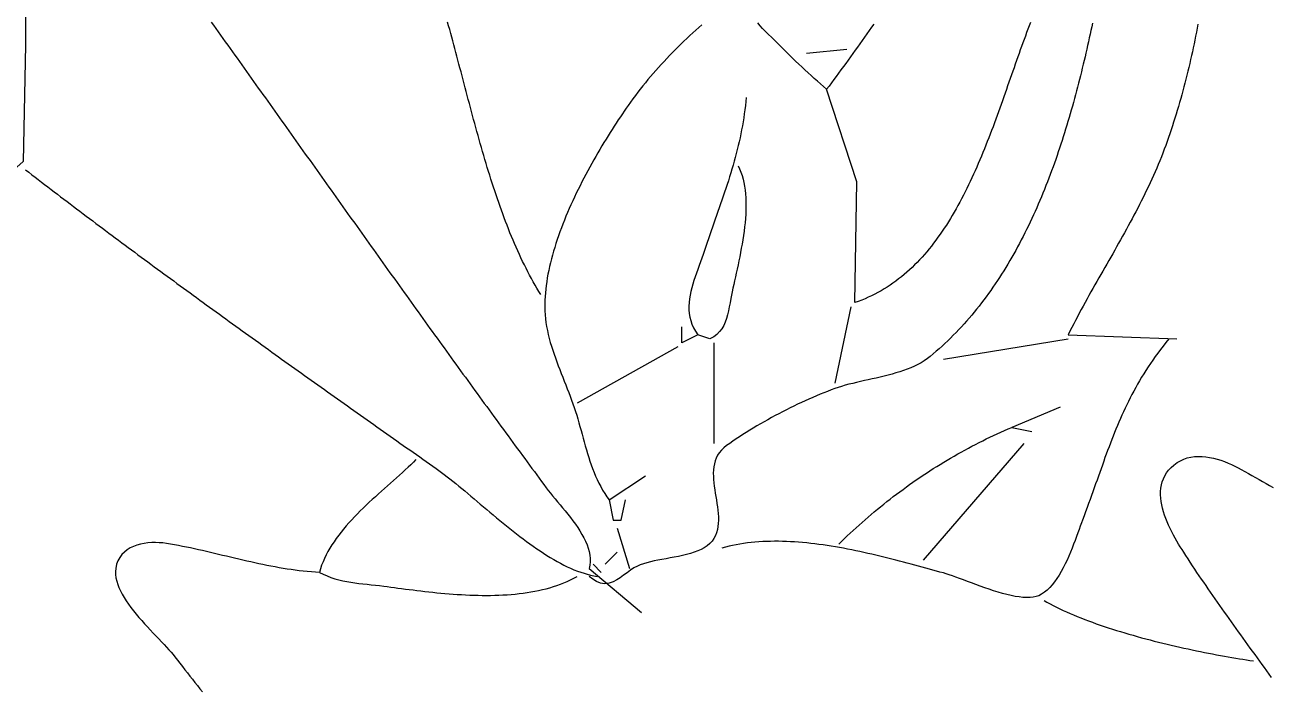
# Model space of a CAD drawing. Header units: millimetres. Extents: x 60 to 2307, y 40 to 1509.
# Drawn here: x 1183.9 to 1493.2, y 1017.8 to 1183 of the extents above; entities that cross this region are included whole.
import ezdxf

# ---------------------------------------------------------------- set-up
doc = ezdxf.new("R2010")
doc.units = ezdxf.units.MM
doc.layers.add('0_0_0', color=3, linetype='Continuous')

msp = doc.modelspace()

# ---------------------------------------------------------------- linework, layer by layer
at = {"layer": '0_0_0'}
for points in [[(1184, 1244), (1184, 1178), (1183.3965, 1149.0903), (1172, 1139), (1146, 1120.1157), (1044, 1046)], [(1230.1209, 1183.7135), (1230.7066, 1182.8945), (1231.2923, 1182.0754), (1231.8779, 1181.2562), (1232.4634, 1180.437), (1233.0489, 1179.6177), (1233.6342, 1178.7984), (1234.2195, 1177.979), (1234.8048, 1177.1596), (1235.3899, 1176.3401), (1235.975, 1175.5206), (1236.56, 1174.701), (1237.145, 1173.8814), (1237.7299, 1173.0617), (1238.3147, 1172.242), (1238.8995, 1171.4223), (1239.4842, 1170.6025), (1240.0689, 1169.7827), (1240.6535, 1168.9629), (1241.2381, 1168.1431), (1241.8226, 1167.3232), (1242.407, 1166.5033), (1242.9915, 1165.6834), (1243.5758, 1164.8635), (1244.1602, 1164.0436), (1244.7445, 1163.2236), (1245.3287, 1162.4037), (1245.913, 1161.5837), (1246.4972, 1160.7638), (1247.0813, 1159.9438), (1247.6654, 1159.1239), (1248.2496, 1158.3039), (1248.8336, 1157.484), (1249.4177, 1156.6641), (1250.0017, 1155.8441), (1250.5857, 1155.0242), (1251.1697, 1154.2044), (1251.7537, 1153.3845), (1252.3376, 1152.5647), (1252.9216, 1151.7448), (1253.5055, 1150.925), (1254.0894, 1150.1053), (1254.6733, 1149.2855), (1255.2573, 1148.4658), (1255.8412, 1147.6462), (1256.4251, 1146.8266), (1257.009, 1146.007), (1257.5929, 1145.1874), (1258.1768, 1144.3679), (1258.7607, 1143.5485), (1259.3446, 1142.7291), (1259.9285, 1141.9098), (1260.5125, 1141.0905), (1261.0964, 1140.2713), (1261.6804, 1139.4521), (1262.2644, 1138.633), (1262.8484, 1137.814), (1263.4324, 1136.995), (1264.0165, 1136.1761), (1264.6005, 1135.3573), (1265.1846, 1134.5385), (1265.7688, 1133.7199), (1266.3529, 1132.9013), (1266.9371, 1132.0828), (1267.5213, 1131.2644), (1268.1056, 1130.446), (1268.6899, 1129.6278), (1269.2742, 1128.8096), (1269.8586, 1127.9916), (1270.443, 1127.1736), (1271.0275, 1126.3558), (1271.612, 1125.538), (1272.1965, 1124.7204), (1272.7811, 1123.9028), (1273.3658, 1123.0854), (1273.9505, 1122.2681), (1274.5353, 1121.4509), (1275.1201, 1120.6338), (1275.705, 1119.8168), (1276.29, 1119), (1276.8726, 1118.1866), (1277.4555, 1117.3732), (1278.0385, 1116.56), (1278.6217, 1115.7469), (1279.2051, 1114.9339), (1279.7887, 1114.1209), (1280.3724, 1113.3081), (1280.9564, 1112.4954), (1281.5405, 1111.6827), (1282.1248, 1110.8702), (1282.7093, 1110.0578), (1283.2939, 1109.2454), (1283.8788, 1108.4332), (1284.4638, 1107.6211), (1285.0491, 1106.8091), (1285.6345, 1105.9972), (1286.2201, 1105.1855), (1286.8059, 1104.3738), (1287.3919, 1103.5623), (1287.978, 1102.7509), (1288.5644, 1101.9396), (1289.151, 1101.1284), (1289.7377, 1100.3174), (1290.3246, 1099.5065), (1290.9118, 1098.6957), (1291.4991, 1097.8851), (1292.0866, 1097.0745), (1292.6743, 1096.2642), (1293.2622, 1095.4539), (1293.8503, 1094.6438), (1294.4386, 1093.8339), (1295.0271, 1093.024), (1295.6158, 1092.2144), (1296.2047, 1091.4048), (1296.7938, 1090.5954), (1297.3831, 1089.7862), (1297.9725, 1088.9771), (1298.5622, 1088.1682), (1299.1521, 1087.3594), (1299.7422, 1086.5508), (1300.3325, 1085.7423), (1300.923, 1084.934), (1301.5136, 1084.1259), (1302.1045, 1083.3179), (1302.6956, 1082.5101), (1303.2869, 1081.7025), (1303.8785, 1080.895), (1304.4702, 1080.0877), (1305.0621, 1079.2806), (1305.6542, 1078.4736), (1306.2465, 1077.6668), (1306.8391, 1076.8603), (1307.4318, 1076.0538), (1308.0248, 1075.2476), (1308.618, 1074.4415), (1309.2114, 1073.6357), (1309.8049, 1072.83), (1310.3987, 1072.0245), (1310.9928, 1071.2192), (1311.587, 1070.4141), (1312.1814, 1069.6092), (1312.7761, 1068.8045), (1313.371, 1068), (1313.8574, 1067.3593), (1314.3848, 1066.693), (1314.947, 1066.0027), (1315.5381, 1065.29), (1316.1522, 1064.5565), (1316.7831, 1063.8039), (1317.425, 1063.0336), (1318.0717, 1062.2475), (1318.7173, 1061.4469), (1319.3558, 1060.6337), (1319.9812, 1059.8093), (1320.5875, 1058.9754), (1321.1687, 1058.1335), (1321.7187, 1057.2854), (1322.2317, 1056.4325), (1322.7015, 1055.5766), (1323.1223, 1054.7192), (1323.4879, 1053.862), (1323.7924, 1053.0064), (1324.0298, 1052.1543), (1324.1941, 1051.307), (1324.2792, 1050.4664), (1324.2792, 1049.6339), (1324.1882, 1048.8112), (1324, 1048), (1337, 1037)], [(1312, 1116), (1311.5181, 1116.7865), (1311.0436, 1117.5822), (1310.5763, 1118.3867), (1310.116, 1119.1999), (1309.6627, 1120.0216), (1309.2163, 1120.8516), (1308.7766, 1121.6897), (1308.3434, 1122.5356), (1307.9168, 1123.3893), (1307.4965, 1124.2503), (1307.0824, 1125.1187), (1306.6745, 1125.994), (1306.2725, 1126.8763), (1305.8765, 1127.7651), (1305.4861, 1128.6604), (1305.1015, 1129.562), (1304.7223, 1130.4696), (1304.3485, 1131.383), (1303.98, 1132.302), (1303.6167, 1133.2264), (1303.2584, 1134.1561), (1302.905, 1135.0907), (1302.5563, 1136.0302), (1302.2124, 1136.9743), (1301.873, 1137.9227), (1301.5381, 1138.8754), (1301.2075, 1139.832), (1300.881, 1140.7925), (1300.5586, 1141.7565), (1300.2402, 1142.7238), (1299.9256, 1143.6944), (1299.6148, 1144.6679), (1299.3075, 1145.6441), (1299.0037, 1146.623), (1298.7032, 1147.6041), (1298.406, 1148.5875), (1298.1119, 1149.5727), (1297.8207, 1150.5597), (1297.5325, 1151.5482), (1297.2469, 1152.5381), (1296.9641, 1153.5291), (1296.6837, 1154.521), (1296.4057, 1155.5136), (1296.13, 1156.5068), (1295.8564, 1157.5002), (1295.5849, 1158.4937), (1295.3152, 1159.4872), (1295.0474, 1160.4803), (1294.7812, 1161.4729), (1294.5165, 1162.4648), (1294.2533, 1163.4558), (1293.9914, 1164.4457), (1293.7307, 1165.4342), (1293.4711, 1166.4212), (1293.2123, 1167.4065), (1292.9545, 1168.3898), (1292.6973, 1169.371), (1292.4407, 1170.3498), (1292.1846, 1171.326), (1291.9288, 1172.2996), (1291.6732, 1173.2701), (1291.4178, 1174.2375), (1291.1623, 1175.2015), (1290.9067, 1176.1619), (1290.6508, 1177.1185), (1290.3946, 1178.0712), (1290.1378, 1179.0197), (1289.8805, 1179.9637), (1289.6224, 1180.9032), (1289.3634, 1181.8379), (1289.1035, 1182.7675), (1288.8425, 1183.692)], [(1352, 1183.0494), (1351.2467, 1182.3804), (1350.498, 1181.7063), (1349.754, 1181.0272), (1349.015, 1180.3428), (1348.281, 1179.6532), (1347.5521, 1178.9583), (1346.8286, 1178.2579), (1346.1107, 1177.5521), (1345.3984, 1176.8407), (1344.6919, 1176.1236), (1343.9914, 1175.4009), (1343.297, 1174.6723), (1342.6088, 1173.9379), (1341.9272, 1173.1976), (1341.2521, 1172.4513), (1340.5837, 1171.6989), (1339.9223, 1170.9403), (1339.2679, 1170.1755), (1338.6207, 1169.4044), (1337.9809, 1168.6269), (1337.3486, 1167.843), (1336.724, 1167.0526), (1336.1072, 1166.2555), (1335.4984, 1165.4518), (1334.8977, 1164.6414), (1334.3054, 1163.8241), (1333.7215, 1163), (1333.238, 1162.3059), (1332.7495, 1161.5968), (1332.2563, 1160.8731), (1331.759, 1160.1352), (1331.2582, 1159.3835), (1330.7542, 1158.6185), (1330.2477, 1157.8405), (1329.7391, 1157.0501), (1329.229, 1156.2476), (1328.7179, 1155.4335), (1328.2063, 1154.6082), (1327.6947, 1153.7721), (1327.1835, 1152.9257), (1326.6735, 1152.0695), (1326.1649, 1151.2037), (1325.6585, 1150.3289), (1325.1546, 1149.4455), (1324.6538, 1148.554), (1324.1565, 1147.6547), (1323.6635, 1146.7481), (1323.175, 1145.8346), (1322.6917, 1144.9146), (1322.214, 1143.9887), (1321.7425, 1143.0571), (1321.2777, 1142.1204), (1320.8201, 1141.179), (1320.3702, 1140.2332), (1319.9285, 1139.2836), (1319.4956, 1138.3306), (1319.0719, 1137.3745), (1318.658, 1136.4159), (1318.2544, 1135.4552), (1317.8616, 1134.4927), (1317.4801, 1133.5289), (1317.1104, 1132.5643), (1316.753, 1131.5993), (1316.4085, 1130.6343), (1316.0774, 1129.6698), (1315.7601, 1128.7061), (1315.4572, 1127.7437), (1315.1693, 1126.783), (1314.8967, 1125.8245), (1314.6401, 1124.8686), (1314.3999, 1123.9158), (1314.1767, 1122.9664), (1313.971, 1122.0208), (1313.7833, 1121.0796), (1313.6141, 1120.1432), (1313.4638, 1119.2119), (1313.3332, 1118.2862), (1313.2225, 1117.3666), (1313.1325, 1116.4535), (1313.0635, 1115.5473), (1313.016, 1114.6483), (1312.9907, 1113.7572), (1312.988, 1112.8743), (1313.0085, 1112), (1313.0643, 1111.0103), (1313.1569, 1110.0227), (1313.2841, 1109.0372), (1313.4438, 1108.0537), (1313.6335, 1107.0723), (1313.8512, 1106.0931), (1314.0945, 1105.116), (1314.3613, 1104.1411), (1314.6493, 1103.1684), (1314.9562, 1102.198), (1315.2799, 1101.2298), (1315.618, 1100.2639), (1315.9685, 1099.3004), (1316.3289, 1098.3392), (1316.6972, 1097.3805), (1317.071, 1096.4241), (1317.4481, 1095.4702), (1317.8264, 1094.5188), (1318.2035, 1093.5699), (1318.5772, 1092.6235), (1318.9453, 1091.6796), (1319.3055, 1090.7384), (1319.6557, 1089.7998), (1319.9935, 1088.8638), (1320.3168, 1087.9305), (1320.6234, 1087), (1320.9147, 1086.0674), (1321.1959, 1085.127), (1321.469, 1084.1802), (1321.7361, 1083.2281), (1321.9994, 1082.272), (1322.2607, 1081.3131), (1322.5222, 1080.3527), (1322.786, 1079.392), (1323.0542, 1078.4322), (1323.3287, 1077.4747), (1323.6117, 1076.5207), (1323.9052, 1075.5713), (1324.2113, 1074.6279), (1324.5321, 1073.6917), (1324.8695, 1072.764), (1325.2258, 1071.8459), (1325.6029, 1070.9388), (1326.0029, 1070.0439), (1326.4279, 1069.1624), (1326.88, 1068.2956), (1327.3612, 1067.4447), (1327.8735, 1066.6109), (1328.4191, 1065.7956), (1329, 1065), (1338, 1071)], [(1449.0554, 1183.4432), (1448.8587, 1182.5234), (1448.6596, 1181.601), (1448.4578, 1180.6762), (1448.2535, 1179.7491), (1448.0464, 1178.8198), (1447.8366, 1177.8884), (1447.6239, 1176.9551), (1447.4083, 1176.02), (1447.1898, 1175.0832), (1446.9681, 1174.1447), (1446.7434, 1173.2048), (1446.5154, 1172.2636), (1446.2842, 1171.3211), (1446.0496, 1170.3775), (1445.8117, 1169.433), (1445.5702, 1168.4875), (1445.3252, 1167.5413), (1445.0766, 1166.5945), (1444.8243, 1165.6472), (1444.5682, 1164.6995), (1444.3083, 1163.7515), (1444.0445, 1162.8034), (1443.7768, 1161.8552), (1443.5049, 1160.9071), (1443.229, 1159.9593), (1442.9489, 1159.0117), (1442.6645, 1158.0647), (1442.3759, 1157.1182), (1442.0828, 1156.1723), (1441.7852, 1155.2273), (1441.4831, 1154.2832), (1441.1764, 1153.3402), (1440.8651, 1152.3983), (1440.549, 1151.4578), (1440.228, 1150.5186), (1439.9022, 1149.581), (1439.5714, 1148.645), (1439.2356, 1147.7107), (1438.8947, 1146.7784), (1438.5486, 1145.8481), (1438.1973, 1144.9199), (1437.8407, 1143.9939), (1437.4786, 1143.0703), (1437.1112, 1142.1492), (1436.7382, 1141.2307), (1436.3596, 1140.315), (1435.9754, 1139.4021), (1435.5854, 1138.4921), (1435.1896, 1137.5852), (1434.7879, 1136.6816), (1434.3803, 1135.7812), (1433.9667, 1134.8844), (1433.547, 1133.991), (1433.1211, 1133.1014), (1432.689, 1132.2156), (1432.2506, 1131.3337), (1431.8058, 1130.4558), (1431.3546, 1129.5821), (1430.8969, 1128.7127), (1430.4326, 1127.8477), (1429.9617, 1126.9872), (1429.484, 1126.1314), (1428.9995, 1125.2803), (1428.5082, 1124.4341), (1428.01, 1123.5929), (1427.5047, 1122.7569), (1426.9924, 1121.926), (1426.4729, 1121.1006), (1425.9462, 1120.2806), (1425.4122, 1119.4662), (1424.8709, 1118.6576), (1424.3221, 1117.8548), (1423.7659, 1117.0579), (1423.202, 1116.2672), (1422.6306, 1115.4826), (1422.0514, 1114.7044), (1421.4645, 1113.9326), (1420.8697, 1113.1674), (1420.2669, 1112.4088), (1419.6562, 1111.6571), (1419.0375, 1110.9122), (1418.4106, 1110.1744), (1417.7755, 1109.4438), (1417.1321, 1108.7205), (1416.4804, 1108.0045), (1415.8202, 1107.2961), (1415.1516, 1106.5953), (1414.4744, 1105.9023), (1413.7886, 1105.2172), (1413.0941, 1104.54), (1412.3909, 1103.871), (1411.6788, 1103.2102), (1410.9578, 1102.5578), (1410.2278, 1101.9138), (1409.4888, 1101.2785), (1408.7407, 1100.6519), (1408.0192, 1100.0914), (1407.2622, 1099.5702), (1406.472, 1099.0858), (1405.6513, 1098.636), (1404.8025, 1098.2183), (1403.9283, 1097.8303), (1403.0311, 1097.4696), (1402.1135, 1097.1339), (1401.178, 1096.8207), (1400.2272, 1096.5277), (1399.2636, 1096.2525), (1398.2897, 1095.9927), (1397.3081, 1095.7459), (1396.3213, 1095.5097), (1395.3319, 1095.2817), (1394.3424, 1095.0596), (1393.3553, 1094.841), (1392.3732, 1094.6234), (1391.3986, 1094.4045), (1390.4341, 1094.1819), (1389.4821, 1093.9532), (1388.5453, 1093.7161), (1387.6261, 1093.4681), (1386.7271, 1093.2068), (1385.8509, 1092.9299), (1385, 1092.635), (1384.1096, 1092.3055), (1383.2104, 1091.962), (1382.3032, 1091.6048), (1381.3889, 1091.2344), (1380.4685, 1090.8514), (1379.5428, 1090.4561), (1378.6128, 1090.0491), (1377.6794, 1089.6307), (1376.7436, 1089.2015), (1375.8062, 1088.7618), (1374.8682, 1088.3123), (1373.9304, 1087.8533), (1372.9939, 1087.3853), (1372.0595, 1086.9087), (1371.1281, 1086.4241), (1370.2007, 1085.9318), (1369.2782, 1085.4324), (1368.3614, 1084.9263), (1367.4514, 1084.414), (1366.5491, 1083.8959), (1365.6553, 1083.3726), (1364.771, 1082.8443), (1363.897, 1082.3117), (1363.0344, 1081.7752), (1362.1841, 1081.2353), (1361.3469, 1080.6923), (1360.5238, 1080.1469), (1359.7156, 1079.5993), (1358.9234, 1079.0502), (1358.1481, 1078.5), (1357.4489, 1077.9433), (1356.8485, 1077.3527), (1356.3404, 1076.7304), (1355.9187, 1076.0783), (1355.5771, 1075.3986), (1355.3094, 1074.6932), (1355.1096, 1073.9643), (1354.9714, 1073.2139), (1354.8887, 1072.444), (1354.8553, 1071.6568), (1354.8651, 1070.8542), (1354.9119, 1070.0384), (1354.9895, 1069.2113), (1355.0917, 1068.3751), (1355.2125, 1067.5318), (1355.3457, 1066.6835), (1355.485, 1065.8321), (1355.6243, 1064.9799), (1355.7575, 1064.1288), (1355.8784, 1063.2809), (1355.9809, 1062.4383), (1356.0587, 1061.603), (1356.1057, 1060.777), (1356.1158, 1059.9625), (1356.0828, 1059.1615), (1356.0005, 1058.376), (1355.8628, 1057.6081), (1355.6634, 1056.8599), (1355.3964, 1056.1335), (1355.0177, 1055.3978), (1354.5425, 1054.7341), (1353.9785, 1054.1376), (1353.3335, 1053.6031), (1352.6152, 1053.1257), (1351.8313, 1052.7003), (1350.9898, 1052.322), (1350.0982, 1051.9857), (1349.1644, 1051.6865), (1348.1961, 1051.4192), (1347.201, 1051.179), (1346.187, 1050.9608), (1345.1618, 1050.7596), (1344.1332, 1050.5704), (1343.1088, 1050.3882), (1342.0965, 1050.208), (1341.104, 1050.0248), (1340.1392, 1049.8335), (1339.2096, 1049.6293), (1338.3231, 1049.4069), (1337.4876, 1049.1616), (1336.7106, 1048.8881), (1336, 1048.5817), (1335.119, 1048.0965), (1334.2627, 1047.5274), (1333.42, 1046.9095), (1332.5799, 1046.2779), (1331.7313, 1045.6676), (1330.8633, 1045.1139), (1329.9647, 1044.6517), (1329.0246, 1044.3164), (1327.8306, 1044.161), (1326.8069, 1044.34), (1325.8776, 1044.7651), (1324.9672, 1045.3478), (1324, 1046)], [(1394.7197, 1183.2233), (1394.1432, 1182.4044), (1393.5659, 1181.586), (1392.9879, 1180.7683), (1392.409, 1179.9513), (1391.8292, 1179.135), (1391.2486, 1178.3195), (1390.6669, 1177.5047), (1390.0843, 1176.6908), (1389.5006, 1175.8777), (1388.9159, 1175.0656), (1388.33, 1174.2543), (1387.7429, 1173.444), (1387.1547, 1172.6347), (1386.5652, 1171.8264), (1385.9744, 1171.0192), (1385.3823, 1170.2131), (1384.7889, 1169.408), (1384.194, 1168.6041), (1383.5977, 1167.8014), (1383, 1167), (1382.2369, 1167.6568), (1381.4712, 1168.3262), (1380.7032, 1169.007), (1379.9336, 1169.6983), (1379.1628, 1170.3991), (1378.3914, 1171.1083), (1377.6199, 1171.8251), (1376.8488, 1172.5484), (1376.0787, 1173.2772), (1375.3101, 1174.0106), (1374.5435, 1174.7475), (1373.7794, 1175.4869), (1373.0184, 1176.2279), (1372.261, 1176.9695), (1371.5077, 1177.7106), (1370.7591, 1178.4504), (1370.0157, 1179.1877), (1369.2779, 1179.9217), (1368.5464, 1180.6512), (1367.8216, 1181.3754), (1367.1042, 1182.0933), (1366.5036, 1182.7567), (1365.8948, 1183.5201)], [(1433.6322, 1183.5587), (1433.3143, 1182.7372), (1432.9978, 1181.908), (1432.6823, 1181.0715), (1432.3677, 1180.2278), (1432.0539, 1179.3774), (1431.7408, 1178.5204), (1431.428, 1177.6573), (1431.1156, 1176.7882), (1430.8032, 1175.9136), (1430.4909, 1175.0337), (1430.1783, 1174.1488), (1429.8653, 1173.2593), (1429.5518, 1172.3653), (1429.2376, 1171.4673), (1428.9225, 1170.5655), (1428.6064, 1169.6603), (1428.2891, 1168.7519), (1427.9705, 1167.8406), (1427.6503, 1166.9267), (1427.3284, 1166.0106), (1427.0047, 1165.0926), (1426.679, 1164.1729), (1426.3511, 1163.2518), (1426.0209, 1162.3297), (1425.6882, 1161.4068), (1425.3528, 1160.4835), (1425.0146, 1159.5601), (1424.6734, 1158.6368), (1424.329, 1157.7139), (1423.9813, 1156.7919), (1423.6301, 1155.8709), (1423.2753, 1154.9512), (1422.9167, 1154.0333), (1422.5541, 1153.1173), (1422.1874, 1152.2036), (1421.8163, 1151.2925), (1421.4408, 1150.3842), (1421.0607, 1149.4792), (1420.6758, 1148.5776), (1420.2859, 1147.6798), (1419.8909, 1146.7861), (1419.4906, 1145.8968), (1419.0849, 1145.0122), (1418.6736, 1144.1326), (1418.2565, 1143.2583), (1417.8334, 1142.3895), (1417.4043, 1141.5267), (1416.9689, 1140.6702), (1416.5271, 1139.8201), (1416.0786, 1138.9768), (1415.6235, 1138.1406), (1415.1614, 1137.3119), (1414.6922, 1136.4909), (1414.2158, 1135.6779), (1413.7319, 1134.8732), (1413.2405, 1134.0772), (1412.7414, 1133.29), (1412.2344, 1132.5122), (1411.7193, 1131.7438), (1411.1959, 1130.9853), (1410.6642, 1130.2369), (1410.1239, 1129.499), (1409.575, 1128.7718), (1409.0171, 1128.0556), (1408.4502, 1127.3508), (1407.8741, 1126.6577), (1407.2886, 1125.9765), (1406.6935, 1125.3075), (1406.0888, 1124.6512), (1405.4742, 1124.0076), (1404.8496, 1123.3773), (1404.2148, 1122.7604), (1403.5696, 1122.1573), (1402.914, 1121.5682), (1402.2476, 1120.9935), (1401.5704, 1120.4335), (1400.8822, 1119.8885), (1400.1828, 1119.3587), (1399.4721, 1118.8446), (1398.7499, 1118.3463), (1398.016, 1117.8642), (1397.2703, 1117.3986), (1396.5127, 1116.9497), (1395.7428, 1116.518), (1394.9607, 1116.1037), (1394.166, 1115.707), (1393.3588, 1115.3284), (1392.5387, 1114.9681), (1391.7056, 1114.6264), (1390.8594, 1114.3036), (1390, 1114), (1390.5363, 1144), (1383, 1167)], [(1475.2223, 1183.142), (1475.0405, 1182.1684), (1474.8542, 1181.195), (1474.6633, 1180.2218), (1474.4678, 1179.2489), (1474.2677, 1178.2763), (1474.0628, 1177.3038), (1473.8532, 1176.3317), (1473.6387, 1175.3597), (1473.4193, 1174.388), (1473.195, 1173.4165), (1472.9657, 1172.4452), (1472.7313, 1171.4742), (1472.4919, 1170.5034), (1472.2472, 1169.5328), (1471.9974, 1168.5625), (1471.7423, 1167.5923), (1471.4818, 1166.6224), (1471.216, 1165.6527), (1470.9447, 1164.6833), (1470.668, 1163.714), (1470.3857, 1162.7449), (1470.0978, 1161.7761), (1469.8042, 1160.8075), (1469.505, 1159.839), (1469.2, 1158.8708), (1468.8891, 1157.9028), (1468.5724, 1156.935), (1468.2498, 1155.9674), (1467.9212, 1155), (1467.5826, 1154.0286), (1467.2356, 1153.0638), (1466.8803, 1152.1054), (1466.5169, 1151.1531), (1466.1458, 1150.2068), (1465.767, 1149.2663), (1465.381, 1148.3313), (1464.9879, 1147.4017), (1464.588, 1146.4772), (1464.1815, 1145.5577), (1463.7686, 1144.6429), (1463.3497, 1143.7327), (1462.9249, 1142.8267), (1462.4944, 1141.925), (1462.0586, 1141.0271), (1461.6177, 1140.133), (1461.1719, 1139.2424), (1460.7214, 1138.3551), (1460.2665, 1137.471), (1459.8075, 1136.5897), (1459.3445, 1135.7112), (1458.8779, 1134.8351), (1458.4078, 1133.9614), (1457.9345, 1133.0898), (1457.4583, 1132.22), (1456.9793, 1131.352), (1456.4979, 1130.4854), (1456.0143, 1129.6201), (1455.5287, 1128.7559), (1455.0413, 1127.8926), (1454.5525, 1127.03), (1454.0623, 1126.1678), (1453.5712, 1125.3059), (1453.0793, 1124.444), (1452.5869, 1123.5821), (1452.0942, 1122.7197), (1451.6014, 1121.8569), (1451.1088, 1120.9932), (1450.6167, 1120.1287), (1450.1253, 1119.263), (1449.6347, 1118.3959), (1449.1454, 1117.5272), (1448.6574, 1116.6568), (1448.1711, 1115.7844), (1447.6867, 1114.9098), (1447.2044, 1114.0329), (1446.7245, 1113.1534), (1446.2472, 1112.2711), (1445.7728, 1111.3858), (1445.3015, 1110.4973), (1444.8335, 1109.6054), (1444.3692, 1108.71), (1443.9086, 1107.8107), (1443.4521, 1106.9074), (1443, 1106), (1470, 1105)], [(1378, 1176), (1388, 1177)], [(1363, 1165), (1362.9112, 1163.976), (1362.8073, 1162.9571), (1362.6887, 1161.943), (1362.5559, 1160.9336), (1362.4094, 1159.9285), (1362.2497, 1158.9277), (1362.0772, 1157.931), (1361.8924, 1156.938), (1361.6957, 1155.9487), (1361.4877, 1154.9628), (1361.2689, 1153.9801), (1361.0397, 1153.0005), (1360.8005, 1152.0237), (1360.5519, 1151.0496), (1360.2943, 1150.0779), (1360.0283, 1149.1084), (1359.7542, 1148.141), (1359.4726, 1147.1755), (1359.184, 1146.2116), (1358.8887, 1145.2491), (1358.5874, 1144.2879), (1358.2804, 1143.3278), (1357.9682, 1142.3685), (1357.6514, 1141.4099), (1357.3303, 1140.4517), (1357.0056, 1139.4938), (1356.6775, 1138.536), (1356.3467, 1137.578), (1356.0136, 1136.6197), (1355.6786, 1135.6609), (1355.3423, 1134.7013), (1355.0052, 1133.7408), (1354.6676, 1132.7792), (1354.3301, 1131.8163), (1353.9931, 1130.8519), (1353.6572, 1129.8857), (1353.3228, 1128.9176), (1352.9903, 1127.9475), (1352.6603, 1126.975), (1352.3333, 1126), (1352.0142, 1125.0662), (1351.6839, 1124.1345), (1351.3476, 1123.2049), (1351.0108, 1122.2773), (1350.6788, 1121.3519), (1350.3571, 1120.4286), (1350.0509, 1119.5077), (1349.7659, 1118.589), (1349.5072, 1117.6727), (1349.2803, 1116.7589), (1349.0906, 1115.8475), (1348.9435, 1114.9386), (1348.8443, 1114.0323), (1348.7985, 1113.1286), (1348.8115, 1112.2276), (1348.8886, 1111.3293), (1349.0352, 1110.4338), (1349.2567, 1109.5412), (1349.5586, 1108.6514), (1349.9462, 1107.7646), (1350.4248, 1106.8807), (1351, 1106), (1347, 1104), (1347, 1108)], [(1361, 1148), (1361.3808, 1147.2247), (1361.7158, 1146.4173), (1362.0069, 1145.5797), (1362.2558, 1144.7139), (1362.4643, 1143.8217), (1362.6344, 1142.9051), (1362.7679, 1141.9658), (1362.8665, 1141.0059), (1362.9321, 1140.0271), (1362.9665, 1139.0315), (1362.9716, 1138.0209), (1362.9491, 1136.9971), (1362.901, 1135.9622), (1362.829, 1134.9179), (1362.735, 1133.8663), (1362.6208, 1132.8091), (1362.4883, 1131.7484), (1362.3391, 1130.6859), (1362.1753, 1129.6235), (1361.9986, 1128.5633), (1361.8109, 1127.507), (1361.6139, 1126.4566), (1361.4095, 1125.414), (1361.1996, 1124.381), (1360.9859, 1123.3596), (1360.7703, 1122.3516), (1360.5547, 1121.359), (1360.3408, 1120.3836), (1360.1305, 1119.4274), (1359.9256, 1118.4922), (1359.7279, 1117.58), (1359.5393, 1116.6926), (1359.3616, 1115.832), (1359.1967, 1115), (1359.0008, 1113.9534), (1358.8115, 1112.9291), (1358.614, 1111.932), (1358.3932, 1110.967), (1358.1343, 1110.0391), (1357.8224, 1109.1533), (1357.4424, 1108.3146), (1356.9795, 1107.5278), (1356.4187, 1106.798), (1355.7452, 1106.1301), (1354.9439, 1105.5291), (1354, 1105), (1351, 1106)], [(1184, 1147), (1184.7907, 1146.3908), (1185.582, 1145.7822), (1186.3738, 1145.1739), (1187.166, 1144.5661), (1187.9588, 1143.9586), (1188.752, 1143.3516), (1189.5457, 1142.745), (1190.3398, 1142.1388), (1191.1345, 1141.533), (1191.9295, 1140.9276), (1192.7251, 1140.3227), (1193.5211, 1139.7181), (1194.3175, 1139.1139), (1195.1144, 1138.5101), (1195.9117, 1137.9066), (1196.7094, 1137.3036), (1197.5075, 1136.701), (1198.3061, 1136.0987), (1199.1051, 1135.4969), (1199.9045, 1134.8954), (1200.7043, 1134.2942), (1201.5045, 1133.6935), (1202.3052, 1133.0931), (1203.1062, 1132.4931), (1203.9075, 1131.8935), (1204.7093, 1131.2942), (1205.5115, 1130.6953), (1206.314, 1130.0968), (1207.1169, 1129.4986), (1207.9201, 1128.9007), (1208.7237, 1128.3032), (1209.5277, 1127.7061), (1210.332, 1127.1093), (1211.1367, 1126.5129), (1211.9417, 1125.9168), (1212.747, 1125.321), (1213.5527, 1124.7256), (1214.3587, 1124.1305), (1215.165, 1123.5358), (1215.9716, 1122.9414), (1216.7785, 1122.3473), (1217.5858, 1121.7535), (1218.3933, 1121.1601), (1219.2012, 1120.5669), (1220.0093, 1119.9741), (1220.8177, 1119.3817), (1221.6264, 1118.7895), (1222.4354, 1118.1976), (1223.2446, 1117.6061), (1224.0542, 1117.0149), (1224.8639, 1116.4239), (1225.674, 1115.8333), (1226.4843, 1115.243), (1227.2948, 1114.6529), (1228.1056, 1114.0632), (1228.9166, 1113.4737), (1229.7279, 1112.8846), (1230.5394, 1112.2957), (1231.3511, 1111.7071), (1232.1631, 1111.1189), (1232.9752, 1110.5308), (1233.7876, 1109.9431), (1234.6002, 1109.3556), (1235.4129, 1108.7685), (1236.2259, 1108.1815), (1237.0391, 1107.5949), (1237.8524, 1107.0085), (1238.666, 1106.4224), (1239.4797, 1105.8365), (1240.2935, 1105.2509), (1241.1076, 1104.6656), (1241.9218, 1104.0805), (1242.7362, 1103.4957), (1243.5507, 1102.9111), (1244.3654, 1102.3268), (1245.1802, 1101.7427), (1245.9952, 1101.1589), (1246.8103, 1100.5753), (1247.6255, 1099.9919), (1248.4408, 1099.4088), (1249.2563, 1098.8259), (1250.0719, 1098.2432), (1250.8876, 1097.6608), (1251.7034, 1097.0786), (1252.5193, 1096.4966), (1253.3353, 1095.9148), (1254.1514, 1095.3333), (1254.9676, 1094.7519), (1255.7838, 1094.1708), (1256.6002, 1093.5899), (1257.4166, 1093.0092), (1258.2331, 1092.4287), (1259.0496, 1091.8485), (1259.8662, 1091.2684), (1260.6829, 1090.6885), (1261.4996, 1090.1088), (1262.3163, 1089.5293), (1263.1331, 1088.95), (1263.9499, 1088.3709), (1264.7668, 1087.792), (1265.5837, 1087.2133), (1266.4006, 1086.6348), (1267.2175, 1086.0564), (1268.0344, 1085.4782), (1268.8514, 1084.9002), (1269.6683, 1084.3224), (1270.4852, 1083.7447), (1271.3021, 1083.1672), (1272.1191, 1082.5899), (1272.936, 1082.0127), (1273.7528, 1081.4357), (1274.5697, 1080.8589), (1275.3865, 1080.2822), (1276.2033, 1079.7056), (1277.02, 1079.1293), (1277.8367, 1078.553), (1278.6533, 1077.9769), (1279.4699, 1077.401), (1280.2864, 1076.8252), (1281.1029, 1076.2496), (1281.9192, 1075.674), (1282.7356, 1075.0987), (1283.5518, 1074.5234), (1284.3679, 1073.9483), (1285.184, 1073.3733), (1286, 1072.7985), (1286.6689, 1072.3201), (1287.3481, 1071.8208), (1288.0373, 1071.3019), (1288.7362, 1070.7644), (1289.4445, 1070.2096), (1290.1618, 1069.6385), (1290.8879, 1069.0523), (1291.6224, 1068.4522), (1292.365, 1067.8394), (1293.1155, 1067.2149), (1293.8734, 1066.58), (1294.6386, 1065.9358), (1295.4107, 1065.2835), (1296.1894, 1064.6241), (1296.9743, 1063.959), (1297.7652, 1063.2892), (1298.5618, 1062.6159), (1299.3637, 1061.9403), (1300.1706, 1061.2634), (1300.9823, 1060.5865), (1301.7984, 1059.9108), (1302.6186, 1059.2373), (1303.4427, 1058.5672), (1304.2702, 1057.9017), (1305.1009, 1057.242), (1305.9345, 1056.5892), (1306.7706, 1055.9444), (1307.609, 1055.3089), (1308.4494, 1054.6837), (1309.2914, 1054.0701), (1310.1347, 1053.4691), (1310.9791, 1052.882), (1311.8241, 1052.3099), (1312.6696, 1051.7539), (1313.5152, 1051.2153), (1314.3605, 1050.6951), (1315.2054, 1050.1946), (1316.0494, 1049.7148), (1316.8922, 1049.257), (1317.7336, 1048.8223), (1318.5733, 1048.4118), (1319.4109, 1048.0268), (1320.2461, 1047.6683), (1321.0786, 1047.3375), (1321.9081, 1047.0357), (1322.7343, 1046.7638), (1323.5569, 1046.5232), (1324.3756, 1046.3149), (1325.19, 1046.1401), (1326, 1046)], [(1389, 1113), (1385, 1094)], [(1468, 1105), (1467.2885, 1104.1145), (1466.5986, 1103.2335), (1465.9295, 1102.3566), (1465.2807, 1101.4834), (1464.6515, 1100.6138), (1464.0413, 1099.7472), (1463.4495, 1098.8835), (1462.8755, 1098.0224), (1462.3185, 1097.1635), (1461.7781, 1096.3064), (1461.2536, 1095.451), (1460.7444, 1094.5968), (1460.2498, 1093.7436), (1459.7693, 1092.8911), (1459.3022, 1092.0389), (1458.8478, 1091.1868), (1458.4056, 1090.3343), (1457.975, 1089.4813), (1457.5553, 1088.6273), (1457.1459, 1087.7721), (1456.7462, 1086.9154), (1456.3555, 1086.0569), (1455.9733, 1085.1962), (1455.5989, 1084.333), (1455.2318, 1083.4671), (1454.8711, 1082.598), (1454.5165, 1081.7256), (1454.1672, 1080.8494), (1453.8226, 1079.9692), (1453.482, 1079.0846), (1453.145, 1078.1954), (1452.8108, 1077.3012), (1452.4789, 1076.4018), (1452.1485, 1075.4967), (1451.8191, 1074.5858), (1451.4901, 1073.6686), (1451.1609, 1072.7449), (1450.8308, 1071.8143), (1450.4991, 1070.8766), (1450.1654, 1069.9314), (1449.8289, 1068.9784), (1449.4891, 1068.0174), (1449.1452, 1067.0479), (1448.7968, 1066.0697), (1448.4431, 1065.0825), (1448.0836, 1064.0859), (1447.7177, 1063.0797), (1447.3446, 1062.0635), (1446.9638, 1061.037), (1446.5748, 1060), (1446.3045, 1059.2724), (1446.0199, 1058.489), (1445.7201, 1057.6565), (1445.4048, 1056.7817), (1445.0732, 1055.8715), (1444.7249, 1054.9327), (1444.3592, 1053.9722), (1443.9756, 1052.9966), (1443.5735, 1052.013), (1443.1522, 1051.028), (1442.7113, 1050.0486), (1442.2501, 1049.0815), (1441.7681, 1048.1337), (1441.2647, 1047.2118), (1440.7392, 1046.3228), (1440.1912, 1045.4734), (1439.62, 1044.6705), (1439.0251, 1043.921), (1438.4059, 1043.2316), (1437.7618, 1042.6092), (1437.0922, 1042.0606), (1436.3965, 1041.5926), (1435.6743, 1041.2121), (1435.0287, 1040.9773), (1434.3101, 1040.8216), (1433.5249, 1040.7395), (1432.6792, 1040.7259), (1431.7793, 1040.7753), (1430.8313, 1040.8825), (1429.8417, 1041.0422), (1428.8165, 1041.2491), (1427.762, 1041.498), (1426.6845, 1041.7834), (1425.5902, 1042.1001), (1424.4854, 1042.4429), (1423.3762, 1042.8064), (1422.2689, 1043.1853), (1421.1698, 1043.5743), (1420.0851, 1043.9681), (1419.0211, 1044.3615), (1417.9839, 1044.7492), (1416.9798, 1045.1257), (1416.015, 1045.486), (1415.0959, 1045.8245), (1414.2286, 1046.1361), (1413.4193, 1046.4155), (1412.6744, 1046.6574), (1412, 1046.8564), (1411.1489, 1047.0915), (1410.2864, 1047.3302), (1409.4129, 1047.572), (1408.5288, 1047.8165), (1407.6345, 1048.0632), (1406.7304, 1048.3116), (1405.8169, 1048.5614), (1404.8944, 1048.812), (1403.9632, 1049.0631), (1403.0239, 1049.3142), (1402.0767, 1049.5649), (1401.1222, 1049.8147), (1400.1606, 1050.0632), (1399.1925, 1050.3099), (1398.2181, 1050.5544), (1397.2379, 1050.7963), (1396.2524, 1051.0351), (1395.2618, 1051.2704), (1394.2666, 1051.5017), (1393.2673, 1051.7286), (1392.2641, 1051.9507), (1391.2576, 1052.1675), (1390.248, 1052.3786), (1389.2358, 1052.5835), (1388.2215, 1052.7818), (1387.2053, 1052.973), (1386.1878, 1053.1568), (1385.1693, 1053.3326), (1384.1501, 1053.5), (1383.1308, 1053.6587), (1382.1117, 1053.8081), (1381.0932, 1053.9478), (1380.0757, 1054.0773), (1379.0596, 1054.1963), (1378.0453, 1054.3043), (1377.0332, 1054.4008), (1376.0238, 1054.4854), (1375.0173, 1054.5577), (1374.0143, 1054.6171), (1373.0151, 1054.6634), (1372.0201, 1054.696), (1371.0297, 1054.7145), (1370.0443, 1054.7185), (1369.0643, 1054.7075), (1368.0902, 1054.681), (1367.1223, 1054.6387), (1366.1609, 1054.5801), (1365.2066, 1054.5047), (1364.2598, 1054.4122), (1363.3207, 1054.302), (1362.3899, 1054.1737), (1361.4677, 1054.0269), (1360.5545, 1053.8612), (1359.6507, 1053.6761), (1358.7568, 1053.4711), (1357.873, 1053.2459), (1357, 1053)], [(1412, 1100), (1443, 1105)], [(1346, 1103), (1321, 1089)], [(1355, 1104), (1355, 1079)], [(1441, 1088), (1429, 1083), (1434, 1082)], [(1386, 1054), (1386.7026, 1054.6918), (1387.4118, 1055.3799), (1388.1272, 1056.0642), (1388.849, 1056.7446), (1389.5769, 1057.421), (1390.3108, 1058.0934), (1391.0508, 1058.7616), (1391.7966, 1059.4255), (1392.5482, 1060.0851), (1393.3055, 1060.7402), (1394.0684, 1061.3908), (1394.8368, 1062.0367), (1395.6106, 1062.6779), (1396.3897, 1063.3143), (1397.174, 1063.9458), (1397.9634, 1064.5722), (1398.7579, 1065.1936), (1399.5573, 1065.8097), (1400.3616, 1066.4206), (1401.1706, 1067.0261), (1401.9842, 1067.6261), (1402.8024, 1068.2205), (1403.6251, 1068.8093), (1404.4521, 1069.3923), (1405.2834, 1069.9695), (1406.1189, 1070.5407), (1406.9585, 1071.1059), (1407.8021, 1071.6649), (1408.6496, 1072.2178), (1409.5008, 1072.7643), (1410.3558, 1073.3044), (1411.2144, 1073.8379), (1412.0765, 1074.3649), (1412.9421, 1074.8852), (1413.8109, 1075.3988), (1414.683, 1075.9054), (1415.5583, 1076.4051), (1416.4366, 1076.8977), (1417.3178, 1077.3831), (1418.2019, 1077.8613), (1419.0888, 1078.3321), (1419.9784, 1078.7955), (1420.8705, 1079.2514), (1421.7651, 1079.6997), (1422.6621, 1080.1402), (1423.5614, 1080.5729), (1424.4628, 1080.9977), (1425.3664, 1081.4145), (1426.272, 1081.8233), (1427.1795, 1082.2238), (1428.0889, 1082.6161), (1429, 1083)], [(1432, 1079), (1407, 1050)], [(1281, 1075), (1280.3609, 1074.371), (1279.7027, 1073.7384), (1279.027, 1073.102), (1278.3355, 1072.4617), (1277.6297, 1071.8172), (1276.9113, 1071.1683), (1276.182, 1070.5149), (1275.4433, 1069.8568), (1274.6968, 1069.1938), (1273.9443, 1068.5257), (1273.1873, 1067.8523), (1272.4274, 1067.1735), (1271.6664, 1066.489), (1270.9057, 1065.7987), (1270.147, 1065.1023), (1269.3921, 1064.3998), (1268.6424, 1063.6909), (1267.8996, 1062.9754), (1267.1653, 1062.2532), (1266.4413, 1061.524), (1265.729, 1060.7877), (1265.0301, 1060.044), (1264.3463, 1059.2929), (1263.6791, 1058.5341), (1263.0302, 1057.7674), (1262.4013, 1056.9927), (1261.7939, 1056.2097), (1261.2097, 1055.4183), (1260.6503, 1054.6182), (1260.1173, 1053.8094), (1259.6123, 1052.9916), (1259.1371, 1052.1647), (1258.6931, 1051.3283), (1258.2821, 1050.4825), (1257.9057, 1049.6269), (1257.5654, 1048.7614), (1257.263, 1047.8858), (1257, 1047), (1256.001, 1047.0518), (1255.0014, 1047.1197), (1254.0012, 1047.203), (1253.0004, 1047.301), (1251.999, 1047.4129), (1250.9972, 1047.538), (1249.995, 1047.6756), (1248.9924, 1047.825), (1247.9895, 1047.9853), (1246.9864, 1048.156), (1245.983, 1048.3363), (1244.9794, 1048.5255), (1243.9758, 1048.7227), (1242.9721, 1048.9274), (1241.9684, 1049.1388), (1240.9647, 1049.3562), (1239.9611, 1049.5787), (1238.9577, 1049.8059), (1237.9545, 1050.0368), (1236.9515, 1050.2707), (1235.9488, 1050.507), (1234.9465, 1050.745), (1233.9446, 1050.9838), (1232.9432, 1051.2228), (1231.9422, 1051.4612), (1230.9418, 1051.6984), (1229.9421, 1051.9335), (1228.943, 1052.166), (1227.9446, 1052.395), (1226.947, 1052.6198), (1225.9502, 1052.8397), (1224.9543, 1053.054), (1223.9593, 1053.2619), (1222.9653, 1053.4628), (1221.9723, 1053.6559), (1220.9803, 1053.8405), (1219.9896, 1054.0158), (1219, 1054.1812), (1218.1324, 1054.2992), (1217.2312, 1054.3765), (1216.3064, 1054.409), (1215.3678, 1054.3929), (1214.4253, 1054.3243), (1213.4889, 1054.1994), (1212.5685, 1054.0142), (1211.6739, 1053.7649), (1210.8152, 1053.4475), (1210.0023, 1053.0584), (1209.245, 1052.5934), (1208.5533, 1052.0488), (1207.9371, 1051.4206), (1207.4064, 1050.7051), (1206.971, 1049.8983), (1206.6408, 1048.9963), (1206.4259, 1047.9953), (1206.3581, 1047.2219), (1206.3763, 1046.437), (1206.4755, 1045.642), (1206.6506, 1044.8382), (1206.8967, 1044.0271), (1207.2088, 1043.21), (1207.5819, 1042.3884), (1208.0109, 1041.5636), (1208.491, 1040.7371), (1209.0171, 1039.9102), (1209.5842, 1039.0844), (1210.1874, 1038.2611), (1210.8216, 1037.4416), (1211.4818, 1036.6274), (1212.1631, 1035.8199), (1212.8605, 1035.0204), (1213.569, 1034.2305), (1214.2836, 1033.4513), (1214.9992, 1032.6845), (1215.711, 1031.9314), (1216.4139, 1031.1933), (1217.1029, 1030.4717), (1217.7731, 1029.768), (1218.4194, 1029.0836), (1219.0369, 1028.4199), (1219.6206, 1027.7783), (1220.1654, 1027.1601), (1220.6664, 1026.5669), (1221.1187, 1026), (1221.7328, 1025.2039), (1222.3482, 1024.4091), (1222.9646, 1023.6157), (1223.5822, 1022.8237), (1224.2009, 1022.033), (1224.8207, 1021.2436), (1225.4417, 1020.4555), (1226.0639, 1019.6687), (1226.6871, 1018.8832), (1227.3116, 1018.099), (1227.9371, 1017.3161)], [(1493.532, 1020.9093), (1492.9437, 1021.7195), (1492.3552, 1022.5297), (1491.7667, 1023.3397), (1491.1782, 1024.1498), (1490.5899, 1024.9599), (1490.0016, 1025.7701), (1489.4137, 1026.5803), (1488.826, 1027.3908), (1488.2387, 1028.2014), (1487.6519, 1029.0123), (1487.0656, 1029.8235), (1486.4798, 1030.6351), (1485.8948, 1031.447), (1485.3105, 1032.2594), (1484.727, 1033.0722), (1484.1444, 1033.8855), (1483.5627, 1034.6994), (1482.9821, 1035.5139), (1482.4026, 1036.3291), (1481.8242, 1037.145), (1481.2471, 1037.9616), (1480.6713, 1038.7789), (1480.0969, 1039.5972), (1479.5239, 1040.4162), (1478.9525, 1041.2362), (1478.3826, 1042.0572), (1477.8144, 1042.8792), (1477.248, 1043.7022), (1476.6834, 1044.5263), (1476.1207, 1045.3516), (1475.5599, 1046.178), (1475.0011, 1047.0057), (1474.4445, 1047.8346), (1473.89, 1048.6649), (1473.3378, 1049.4965), (1472.7879, 1050.3295), (1472.2403, 1051.164), (1471.6953, 1052), (1471.2798, 1052.6458), (1470.855, 1053.322), (1470.4247, 1054.0261), (1469.9928, 1054.7556), (1469.5631, 1055.5082), (1469.1396, 1056.2816), (1468.7262, 1057.0732), (1468.3268, 1057.8807), (1467.9452, 1058.7017), (1467.5854, 1059.5337), (1467.2512, 1060.3745), (1466.9465, 1061.2215), (1466.6753, 1062.0725), (1466.4414, 1062.9249), (1466.2487, 1063.7764), (1466.1011, 1064.6246), (1466.0026, 1065.4671), (1465.9569, 1066.3014), (1465.968, 1067.1253), (1466.0397, 1067.9362), (1466.1761, 1068.7318), (1466.3809, 1069.5098), (1466.6581, 1070.2676), (1467.0115, 1071.0028), (1467.4451, 1071.7132), (1467.9627, 1072.3963), (1468.5682, 1073.0496), (1469.2656, 1073.6708), (1470.0587, 1074.2576), (1470.8742, 1074.7461), (1471.7194, 1075.136), (1472.5902, 1075.4328), (1473.4825, 1075.6422), (1474.3924, 1075.7697), (1475.3159, 1075.8209), (1476.249, 1075.8016), (1477.1876, 1075.7172), (1478.1279, 1075.5734), (1479.0656, 1075.3759), (1479.997, 1075.1302), (1480.9179, 1074.8419), (1481.8243, 1074.5167), (1482.7123, 1074.1602), (1483.5779, 1073.778), (1484.417, 1073.3756), (1485.2257, 1072.9588), (1486, 1072.5332), (1486.8894, 1072.029), (1487.7755, 1071.5266), (1488.6586, 1071.0262), (1489.539, 1070.5279), (1490.417, 1070.0319), (1491.2929, 1069.5384), (1492.167, 1069.0475), (1493.0396, 1068.5594), (1493.9111, 1068.0742)], [(1329, 1065), (1330, 1060), (1332, 1060), (1333, 1065)], [(1331, 1058), (1334, 1048)], [(1331, 1052), (1328, 1049)], [(1325, 1049), (1327, 1047)], [(1257, 1047), (1257.9481, 1046.52), (1258.9042, 1046.0998), (1259.8682, 1045.7342), (1260.8398, 1045.418), (1261.8187, 1045.1459), (1262.8047, 1044.9128), (1263.7975, 1044.7134), (1264.797, 1044.5425), (1265.8027, 1044.3948), (1266.8146, 1044.2653), (1267.8323, 1044.1486), (1268.8556, 1044.0396), (1269.8843, 1043.9329), (1270.9181, 1043.8235), (1271.9567, 1043.7061), (1273, 1043.5755), (1273.8581, 1043.461), (1274.7316, 1043.3441), (1275.6199, 1043.2252), (1276.5222, 1043.1051), (1277.4379, 1042.9842), (1278.3662, 1042.8631), (1279.3063, 1042.7424), (1280.2577, 1042.6226), (1281.2196, 1042.5044), (1282.1913, 1042.3882), (1283.1721, 1042.2748), (1284.1613, 1042.1645), (1285.1581, 1042.0581), (1286.162, 1041.956), (1287.1721, 1041.8588), (1288.1878, 1041.7672), (1289.2083, 1041.6817), (1290.233, 1041.6028), (1291.2611, 1041.5311), (1292.2921, 1041.4672), (1293.325, 1041.4117), (1294.3593, 1041.3651), (1295.3942, 1041.328), (1296.429, 1041.301), (1297.4631, 1041.2846), (1298.4957, 1041.2794), (1299.5261, 1041.286), (1300.5536, 1041.305), (1301.5775, 1041.3369), (1302.5971, 1041.3822), (1303.6117, 1041.4417), (1304.6206, 1041.5157), (1305.6231, 1041.605), (1306.6184, 1041.71), (1307.6059, 1041.8314), (1308.5849, 1041.9696), (1309.5547, 1042.1254), (1310.5145, 1042.2992), (1311.4636, 1042.4916), (1312.4014, 1042.7032), (1313.3272, 1042.9346), (1314.2402, 1043.1862), (1315.1397, 1043.4588), (1316.025, 1043.7529), (1316.8955, 1044.069), (1317.7504, 1044.4077), (1318.589, 1044.7696), (1319.4106, 1045.1552), (1320.2145, 1045.5651), (1321, 1046)], [(1437, 1040), (1437.7398, 1039.5816), (1438.5009, 1039.1682), (1439.2826, 1038.7597), (1440.084, 1038.3561), (1440.9046, 1037.9575), (1441.7435, 1037.5639), (1442.5999, 1037.1753), (1443.4732, 1036.7918), (1444.3626, 1036.4133), (1445.2674, 1036.0399), (1446.1867, 1035.6716), (1447.1199, 1035.3085), (1448.0663, 1034.9505), (1449.025, 1034.5977), (1449.9954, 1034.2501), (1450.9766, 1033.9077), (1451.9681, 1033.5706), (1452.9689, 1033.2387), (1453.9784, 1032.9121), (1454.9958, 1032.5909), (1456.0204, 1032.275), (1457.0515, 1031.9645), (1458.0882, 1031.6593), (1459.1299, 1031.3596), (1460.1758, 1031.0653), (1461.2252, 1030.7765), (1462.2773, 1030.4931), (1463.3314, 1030.2153), (1464.3867, 1029.9429), (1465.4425, 1029.6762), (1466.4981, 1029.415), (1467.5527, 1029.1594), (1468.6055, 1028.9094), (1469.6559, 1028.6651), (1470.7031, 1028.4264), (1471.7463, 1028.1935), (1472.7848, 1027.9662), (1473.8178, 1027.7447), (1474.8447, 1027.529), (1475.8646, 1027.319), (1476.8769, 1027.1148), (1477.8807, 1026.9165), (1478.8754, 1026.724), (1479.8602, 1026.5374), (1480.8343, 1026.3568), (1481.7971, 1026.182), (1482.7477, 1026.0132), (1483.6854, 1025.8503), (1484.6096, 1025.6935), (1485.5193, 1025.5426), (1486.414, 1025.3978), (1487.2928, 1025.2591), (1488.155, 1025.1265), (1489, 1025)]]:
    msp.add_lwpolyline(points, dxfattribs=at)

doc.saveas('drawing.dxf')
